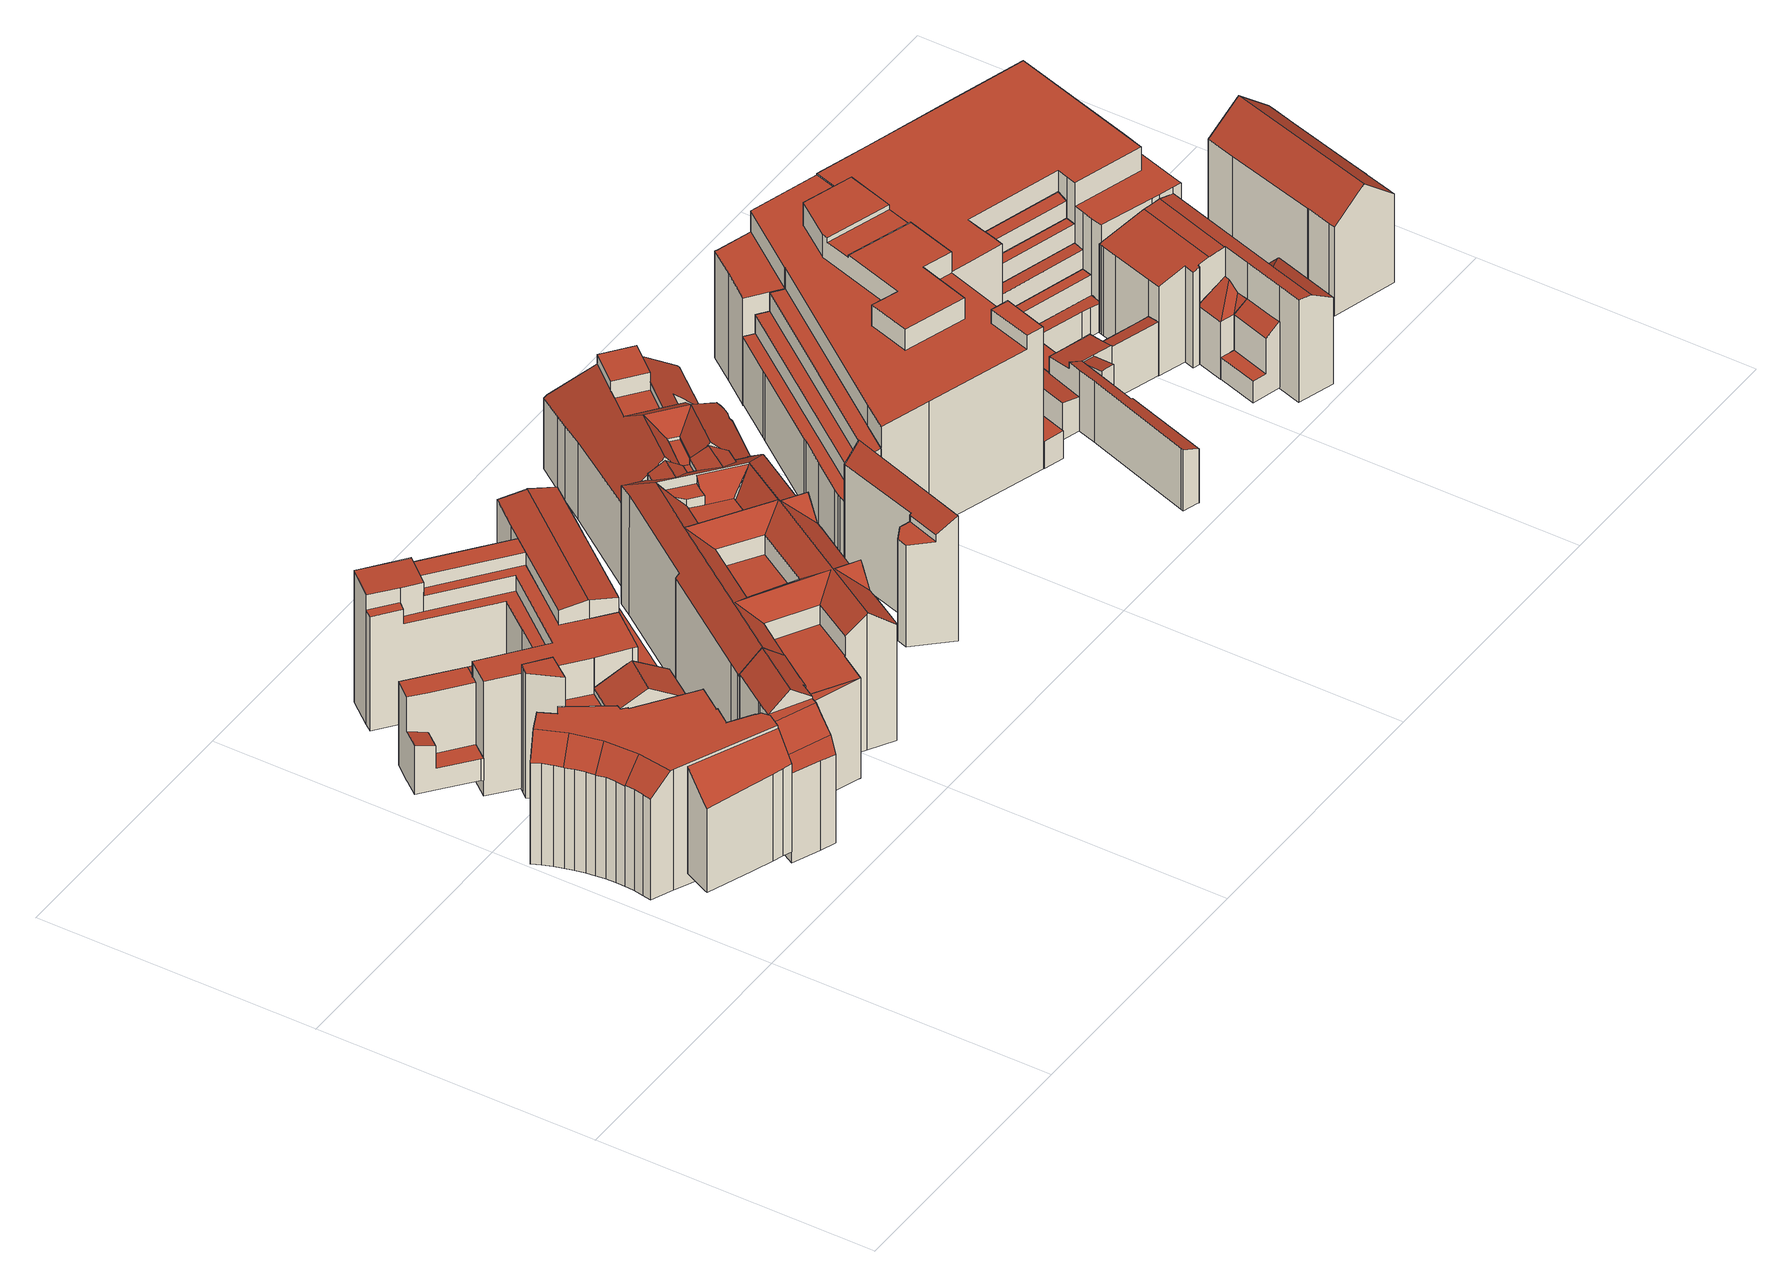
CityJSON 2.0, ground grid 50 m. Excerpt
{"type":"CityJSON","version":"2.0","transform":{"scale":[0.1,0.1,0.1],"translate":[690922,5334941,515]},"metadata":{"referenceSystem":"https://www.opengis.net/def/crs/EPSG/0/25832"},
"CityObjects":{
"building1":{"type":"Building","attributes":{"Gemeindeschluessel":"09162000","HoeheDach":"538.229","HoeheGrund":"517.256","Methode":"1000","NiedrigsteTraufeDesGebaeudes":"533.590","Geometrietyp2DReferenz":"3000","function":"31001_9998","roofType":"2100","measuredHeight":20.97,"storeysAboveGround":3},"geometry":[{"type":"MultiSurface","lod":"2","boundaries":[[[0,1,2,3,4,5,6,7]],[[8,2,1,9]],[[10,5,4,11]],[[12,9,1,0,7,13]],[[7,6,5,10,14,13]],[[15,3,2,8]],[[15,8,9,12,13,14,10,11]],[[11,4,3,15]]],"semantics":{"surfaces":[{"type":"RoofSurface"},{"type":"WallSurface"},{"type":"GroundSurface"}],"values":[0,1,1,1,1,1,2,1]}}]},
"building2":{"type":"Building","attributes":{"Gemeindeschluessel":"09162000","HoeheDach":"538.670","HoeheGrund":"515.232","Methode":"2000","NiedrigsteTraufeDesGebaeudes":"524.284","Geometrietyp2DReferenz":"3000","function":"31001_9998","roofType":"1000","measuredHeight":23.44,"storeysAboveGround":4},"geometry":[{"type":"MultiSurface","lod":"2","boundaries":[[[16,17,18,19,20]],[[21,22,23,24,25]],[[26,25,24,27,28,29]],[[30,31,32,33]],[[34,35,36,37]],[[38,39,40,41]],[[42,43,44,45]],[[46,47,48,49]],[[33,32,50,51]],[[51,50,16,20]],[[49,48,52,53]],[[54,55,31,30]],[[56,57,58,59]],[[60,61,39,38]],[[62,18,17,63,64]],[[21,25,26,65]],[[65,26,29,66]],[[67,68,69,70]],[[71,66,29,28,72]],[[73,74,68,67]],[[23,44,43,75,76,27,24]],[[77,78,57,56]],[[37,36,79,80]],[[81,82,83,84]],[[70,69,78,77]],[[52,48,47,85,86,76,75]],[[63,86,85,40,39,61,64]],[[45,44,23,22]],[[71,72,82,81]],[[54,30,33,51,20,19,18,62,60,38,41,46,49,53,42,45,22,21,65,66,71,81,84,87,88,73,67,70,77,56,59,89]],[[89,59,58,35,34,90]],[[62,64,61,60]],[[87,91,92,88]],[[84,83,91,87]],[[88,92,74,73]],[[46,41,40,85,47]],[[42,53,52,75,43]],[[54,89,90,80,79,55]],[[16,50,32,31,55,79,36,35,58,57,78,69,68,74,92,91,83,82,72,28,27,76,86,63,17]],[[80,90,34,37]]],"semantics":{"surfaces":[{"type":"WallSurface"},{"type":"RoofSurface"},{"type":"GroundSurface"}],"values":[0,0,1,0,0,0,0,0,0,0,0,0,0,0,0,0,0,0,0,0,1,0,0,0,0,1,1,0,0,2,0,0,0,0,0,0,0,0,1,1]}}]},
"building3":{"type":"Building","attributes":{"Gemeindeschluessel":"09162000","HoeheDach":"535.725","HoeheGrund":"519.370","Methode":"2000","NiedrigsteTraufeDesGebaeudes":"523.630","Geometrietyp2DReferenz":"3000","function":"31001_9998","roofType":"1000","measuredHeight":16.36,"storeysAboveGround":5},"geometry":[{"type":"MultiSurface","lod":"2","boundaries":[[[93,94,95,96]],[[97,98,99,100,101,94,93]],[[95,94,101,102,103]],[[99,98,104,105,106,107,108,100]],[[109,110,105,104]],[[111,112,113,114]],[[107,106,105,110,115,116,117,108]],[[97,112,111,118,109,104,98]],[[119,114,113,96,95,103,120]],[[103,102,101,100,108,117,121,122,120]],[[109,118,111,114,119,120,122,121,117,116,115,110]],[[113,112,97,93,96]]],"semantics":{"surfaces":[{"type":"WallSurface"},{"type":"RoofSurface"},{"type":"GroundSurface"}],"values":[0,0,1,1,0,0,0,0,0,0,2,1]}}]},
"building4":{"type":"Building","attributes":{"Gemeindeschluessel":"09162000","HoeheDach":"533.443","HoeheGrund":"515.191","Methode":"2000","NiedrigsteTraufeDesGebaeudes":"529.475","Geometrietyp2DReferenz":"3000","function":"31001_9998","roofType":"3100","measuredHeight":18.25,"storeysAboveGround":6},"geometry":[{"type":"MultiSurface","lod":"2","boundaries":[[[77,70,123,124]],[[125,126,127,128]],[[70,129,130,123]],[[130,129,126,125]],[[77,127,126,129,70]],[[77,124,128,127]],[[123,130,125,128,124]]],"semantics":{"surfaces":[{"type":"GroundSurface"},{"type":"RoofSurface"},{"type":"WallSurface"}],"values":[0,1,2,1,2,2,2]}}]},
"building5":{"type":"Building","attributes":{"Gemeindeschluessel":"09162000","HoeheDach":"536.301","HoeheGrund":"515.191","Methode":"1000","NiedrigsteTraufeDesGebaeudes":"532.669","Geometrietyp2DReferenz":"3000","function":"31001_9998","roofType":"3100","measuredHeight":21.11,"storeysAboveGround":6},"geometry":[{"type":"MultiSurface","lod":"2","boundaries":[[[131,132,133,134]],[[135,136,137,124]],[[138,123,124,137,139]],[[140,133,132,138,139]],[[131,134,135,124,123]],[[134,133,140,136,135]],[[123,138,132,131]],[[136,140,139,137]]],"semantics":{"surfaces":[{"type":"WallSurface"},{"type":"RoofSurface"},{"type":"GroundSurface"}],"values":[0,0,0,1,2,0,0,1]}}]},
"building6":{"type":"Building","attributes":{"Gemeindeschluessel":"09162000","HoeheDach":"541.590","HoeheGrund":"515.140","Methode":"2000","NiedrigsteTraufeDesGebaeudes":"532.426","Geometrietyp2DReferenz":"3000","function":"31001_9998","roofType":"3100","measuredHeight":26.45,"storeysAboveGround":3},"geometry":[{"type":"MultiSurface","lod":"2","boundaries":[[[141,142,143,144]],[[141,145,146,147,148,142]],[[149,150,151,152,153,154]],[[155,156,157,158]],[[149,159,160,161,162,163,145,141,144,164,165,166,150]],[[151,167,152]],[[161,168,169,162]],[[155,158,170,171,143,142,148]],[[168,172,173,174,169]],[[160,172,168,161]],[[150,166,175,176,167,151]],[[157,154,153,176,175,177,170,158]],[[163,162,169,174,178]],[[159,149,154,157,156,179,180]],[[160,159,180,173,172]],[[165,177,175,166]],[[144,143,171,164]],[[155,147,146,181,179,156]],[[173,180,179,181,178,174]],[[167,176,153,152]],[[145,163,178,181,146]],[[165,164,171,170,177]],[[148,147,155]]],"semantics":{"surfaces":[{"type":"WallSurface"},{"type":"GroundSurface"},{"type":"RoofSurface"}],"values":[0,0,0,0,1,2,0,2,2,0,0,2,0,0,0,0,0,2,2,0,0,0,0]}}]},
"building7":{"type":"Building","attributes":{"Gemeindeschluessel":"09162000","HoeheDach":"541.963","HoeheGrund":"516.315","Methode":"2000","NiedrigsteTraufeDesGebaeudes":"524.310","Geometrietyp2DReferenz":"3000","function":"31001_9998","roofType":"1000","measuredHeight":25.65,"storeysAboveGround":6},"geometry":[{"type":"MultiSurface","lod":"2","boundaries":[[[182,183,184,185]],[[186,187,188,189,190,191,192,193]],[[194,195,196,197]],[[198,189,188,199]],[[200,201,202,203,204,205]],[[206,207,208,209,210,211,212,191,190,213]],[[214,215,216,217]],[[218,219,220,221,222,206,213,198,199,223,224,225,226,227,201,200,228,229,230,214,217,231,232,233,234,235,236,237,238,239,240,241,242]],[[243,244,245,246]],[[209,208,247,248]],[[199,188,187,223]],[[221,249,250,222]],[[219,251,252,220]],[[205,204,247,208,207,250,249,252,251,253,243,246,196,195,254,255,256]],[[217,216,257,231]],[[241,258,259,242]],[[260,182,185,261,262]],[[236,262,261,237]],[[240,263,258,241]],[[204,203,264,247]],[[238,237,261,185,184,265]],[[222,250,207,206]],[[240,239,238,265,266,267,263]],[[226,225,193,192,268,269]],[[200,205,256,228]],[[220,252,249,221]],[[244,259,258,263,267,245]],[[270,182,260,271]],[[233,272,273,234]],[[266,265,184,183,274]],[[231,257,275,232]],[[218,253,251,219]],[[276,194,197,270,271,277,273,272,275,257,216,215,105,104,278]],[[211,210,279,280]],[[264,281,282,280,279,248,247]],[[212,211,280,282,269,268]],[[234,273,277,235]],[[191,212,268,192]],[[213,190,189,198]],[[224,186,193,225]],[[223,187,186,224]],[[276,254,195,194]],[[227,283,202,201]],[[264,203,202,283,281]],[[266,274,196,246,245,267]],[[227,226,269,282,281,283]],[[230,105,215,214]],[[229,228,256,255,278,104]],[[218,242,259,244,243,253]],[[236,235,277,271,260,262]],[[278,255,254,276]],[[232,275,272,233]],[[229,104,105,230]],[[197,196,274,183,182,270]],[[210,209,248,279]]],"semantics":{"surfaces":[{"type":"WallSurface"},{"type":"RoofSurface"},{"type":"GroundSurface"}],"values":[0,1,0,0,0,0,0,2,0,0,0,0,0,1,0,0,1,0,0,0,0,0,0,0,0,0,1,0,0,1,0,0,1,0,0,1,0,0,0,0,0,0,0,1,0,0,0,0,0,0,0,0,0,0,1]}}]},
"building8":{"type":"Building","attributes":{"Gemeindeschluessel":"09162000","HoeheDach":"529.738","HoeheGrund":"515.363","Methode":"2000","NiedrigsteTraufeDesGebaeudes":"529.738","Geometrietyp2DReferenz":"3000","function":"31001_9998","roofType":"1000","measuredHeight":14.38},"geometry":[{"type":"MultiSurface","lod":"2","boundaries":[[[284,285,286,287]],[[288,289,290,291]],[[292,293,294,295]],[[296,297,285,284]],[[296,284,287,298,299,300,292,295,288,291]],[[287,286,301,298]],[[298,301,302,299]],[[299,302,303,300]],[[290,289,294,293,303,302,301,286,285,297]],[[291,290,297,296]],[[295,294,289,288]],[[300,303,293,292]]],"semantics":{"surfaces":[{"type":"WallSurface"},{"type":"GroundSurface"},{"type":"RoofSurface"}],"values":[0,0,0,0,1,0,0,0,2,0,0,0]}}]},
"building9":{"type":"Building","attributes":{"Gemeindeschluessel":"09162000","HoeheDach":"542.325","HoeheGrund":"516.315","Methode":"1000","NiedrigsteTraufeDesGebaeudes":"541.537","Geometrietyp2DReferenz":"3000","function":"31001_9998","roofType":"3100","measuredHeight":26.01,"storeysAboveGround":6},"geometry":[{"type":"MultiSurface","lod":"2","boundaries":[[[304,305,306,307,220,219,218,242,308,309]],[[305,310,311,306]],[[306,311,312,307]],[[313,314,312,311,310,315,316]],[[308,317,318,309]],[[309,318,319,304]],[[220,314,313,219]],[[307,312,314,220]],[[219,313,316,320,218]],[[304,319,315,310,305]],[[320,317,308,242,218]],[[320,316,315,319,318,317]]],"semantics":{"surfaces":[{"type":"GroundSurface"},{"type":"WallSurface"},{"type":"RoofSurface"}],"values":[0,1,1,2,1,1,1,1,1,1,1,2]}}]},
"building10":{"type":"Building","attributes":{"Gemeindeschluessel":"09162000","HoeheDach":"517.931","HoeheGrund":"515.278","Methode":"2000","NiedrigsteTraufeDesGebaeudes":"517.931","Geometrietyp2DReferenz":"3000","function":"31001_9998","roofType":"1000","measuredHeight":2.65},"geometry":[{"type":"MultiSurface","lod":"2","boundaries":[[[321,322,323,324]],[[325,326,322,321]],[[327,328,329,330]],[[330,329,331,332]],[[332,331,333,334]],[[328,323,322,326,335,333,331,329]],[[336,335,326,325]],[[334,333,335,336]],[[330,332,334,336,325,321,324,327]],[[324,323,328,327]]],"semantics":{"surfaces":[{"type":"WallSurface"},{"type":"RoofSurface"},{"type":"GroundSurface"}],"values":[0,0,0,0,0,1,0,0,2,0]}}]},
"building11":{"type":"Building","attributes":{"Gemeindeschluessel":"09162000","HoeheDach":"541.580","HoeheGrund":"515.035","Methode":"2000","NiedrigsteTraufeDesGebaeudes":"534.571","Geometrietyp2DReferenz":"3000","function":"31001_9998","roofType":"3100","measuredHeight":26.55,"storeysAboveGround":5},"geometry":[{"type":"MultiSurface","lod":"2","boundaries":[[[337,338,339,340,341]],[[342,343,344,345]],[[346,347,151,348]],[[349,344,343,350]],[[351,352,353,354]],[[355,356,357,358,340,339]],[[359,360,361,362]],[[363,364,365,366]],[[367,368,369,370,371]],[[372,373,374,375]],[[376,151,347,377,378,379,380]],[[381,382,383,384]],[[385,386,357,356]],[[387,388,389,390,391]],[[392,393,394,395,396,397,398]],[[399,394,393,400,401]],[[381,402,380,403,404,382]],[[405,399,406,361,360,407,408,383,382,404]],[[341,340,358]],[[409,410,411,412,413,414]],[[399,405,364,415,394]],[[416,417,418,419]],[[420,421,422,423,424]],[[425,397,426,427,368,428]],[[429,430,431,432]],[[415,395,394]],[[433,434,435,436]],[[337,437,438,439,338]],[[374,440,375]],[[426,396,395,415,441]],[[414,413,442]],[[443,444,373,372,445]],[[446,447,448,449,342,345]],[[450,451,439,438,448,447]],[[452,453,349,350,454]],[[452,454,455]],[[405,404,403,456,457,458,459]],[[372,375,440,460,409,414,442,461,353,352,424,423,462,463,390,389,418,417,464,445]],[[465,457,456,466]],[[443,445,464,467]],[[432,431,468,469]],[[470,458,434,433]],[[411,354,353,461,412]],[[378,466,456,379]],[[397,396,426]],[[384,383,408,471]],[[462,423,422,468,431,430,455,454,350,343,437,337,341,358,357,386,406,399]],[[463,462,367,371]],[[467,464,417,416]],[[369,427,366,370]],[[368,367,428]],[[419,418,389,388]],[[436,435,459,472]],[[392,473,400,393]],[[429,474,453,452,455,430]],[[377,475,466,378]],[[368,427,369]],[[349,453,474,476,477,446,345,344]],[[420,424,352,351]],[[448,438,437,449]],[[463,365,364,405]],[[385,362,361,406,386]],[[449,437,343,342]],[[478,407,360,359]],[[469,468,422,421]],[[410,409,460,479]],[[463,435,434,465,466,475,391,390]],[[366,427,426,441,363]],[[444,479,460,440,374,373]],[[446,477,450,447]],[[471,408,407,478]],[[465,434,458,457]],[[459,435,463,405]],[[379,456,403,380]],[[402,480,376,380]],[[451,355,339,338,439]],[[462,399,401,473,392,398,425,428,367]],[[370,366,365,463,371]],[[400,473,401]],[[472,459,458,470]],[[397,425,398]],[[348,151,376,480]],[[420,351,354,411,410,479,444,443,467,416,419,388,387,346,348,480,402,381,384,471,478,359,362,385,356,355,451,450,477,476,474,429,432,469,421]],[[413,412,461,442]],[[346,387,391,475,377,347]],[[441,415,364,363]],[[433,436,472,470]]],"semantics":{"surfaces":[{"type":"RoofSurface"},{"type":"WallSurface"},{"type":"GroundSurface"}],"values":[0,1,1,0,1,1,1,1,0,0,0,1,1,1,0,1,1,0,1,1,0,1,1,0,1,1,1,0,0,1,0,1,0,1,0,1,0,0,0,1,1,1,1,1,1,1,0,1,1,1,1,1,1,1,1,1,1,1,1,1,0,1,1,1,1,1,0,0,1,1,1,0,0,1,1,1,1,1,0,1,1,1,2,0,1,1,0]}}]},
"building12":{"type":"Building","attributes":{"Gemeindeschluessel":"09162000","HoeheDach":"517.988","HoeheGrund":"517.920","Methode":"2000","NiedrigsteTraufeDesGebaeudes":"517.988","Geometrietyp2DReferenz":"3000","function":"31001_9998","roofType":"1000","measuredHeight":0.068},"geometry":[{"type":"MultiSurface","lod":"2","boundaries":[[[335,481,482,333]],[[483,484,485,326]],[[486,487,488,489]],[[333,482,490,491]],[[492,486,489,483,326,335,333,491]],[[491,490,493,492]],[[487,486,492,493]],[[326,485,481,335]],[[487,493,490,482,481,485,484,488]],[[489,488,484,483]]],"semantics":{"surfaces":[{"type":"WallSurface"},{"type":"GroundSurface"},{"type":"RoofSurface"}],"values":[0,0,0,0,1,0,0,0,2,0]}}]},
"building13":{"type":"Building","attributes":{"Gemeindeschluessel":"09162000","HoeheDach":"542.434","HoeheGrund":"518.030","Methode":"2000","NiedrigsteTraufeDesGebaeudes":"537.830","Geometrietyp2DReferenz":"3000","function":"31001_9998","roofType":"2100","measuredHeight":24.4,"storeysAboveGround":6},"geometry":[{"type":"MultiSurface","lod":"2","boundaries":[[[494,495,496,497]],[[497,496,498,499]],[[500,501,502,503,504,505,506,494,497,499]],[[501,500,507,508,509,510,502]],[[503,511,512,504]],[[513,514,515,506,505,504,512]],[[507,498,496,495,515,514,508]],[[502,510,511,503]],[[506,515,495,494]],[[499,498,507,500]],[[509,513,512,511,510]],[[509,508,514,513]]],"semantics":{"surfaces":[{"type":"WallSurface"},{"type":"GroundSurface"},{"type":"RoofSurface"}],"values":[0,0,1,0,0,0,2,0,0,0,2,0]}}]},
"building14":{"type":"Building","attributes":{"Gemeindeschluessel":"09162000","HoeheDach":"541.490","HoeheGrund":"518.432","Methode":"2000","NiedrigsteTraufeDesGebaeudes":"532.180","Geometrietyp2DReferenz":"3000","function":"31001_9998","roofType":"3100","measuredHeight":23.06,"storeysAboveGround":3},"geometry":[{"type":"MultiSurface","lod":"2","boundaries":[[[516,517,518,519]],[[520,521,522,523]],[[524,525,526,527]],[[528,529,530,531]],[[527,526,532,533]],[[534,535,536,537]],[[520,538,539,540,541,542,532,526,525,543,544,545,546,547,548,521]],[[549,550,551,552]],[[535,522,553,536]],[[554,555,556,557]],[[558,546,545,559]],[[560,561,562,563,564,565]],[[566,567,568,518,517,569,570,571,572]],[[573,517,516,574]],[[534,523,522,535]],[[561,575,576,577,578,562]],[[579,580,565,564,577,576,553]],[[581,556,555,582]],[[568,581,582,518]],[[583,539,538,584]],[[585,586,549,552]],[[587,554,573,574]],[[588,544,543,589]],[[521,590,517,573,579]],[[568,567,591,592,593,594,557]],[[555,554,587,519,518,582]],[[530,595,596,531]],[[536,553,576,537]],[[516,519,587,574]],[[559,545,544,588]],[[597,547,546,558]],[[598,599,600,601]],[[602,603,604,605]],[[606,592,591,607]],[[589,543,525,524]],[[593,592,606,608]],[[609,584,538,520,523,534,537,576,575]],[[581,568,557,556]],[[548,610,611,604,603,600,599,572,612,570,613,521]],[[612,571,570]],[[614,541,540,615]],[[572,571,612]],[[616,611,610,617]],[[597,617,610,548,547]],[[613,590,521]],[[618,619,586,585]],[[601,600,603,602]],[[620,607,591,567,566]],[[596,595,621,622]],[[517,590,613,569]],[[598,601,602,605,616,617,597,558,559,588,589,524,527,533,623,614,615,583,584,609,575,561,560,618,585,552,551,528,531,596,622,608,606,607,620]],[[594,593,608,622,621]],[[562,578,563]],[[605,604,611,616]],[[551,550,529,528]],[[579,573,554,557,594,621,595,530,529,550,549,586,619,580]],[[578,577,564,563]],[[569,613,570]],[[623,542,541,614]],[[566,572,599,598,620]],[[542,623,533,532]],[[521,579,553,522]],[[615,540,539,583]],[[618,560,565,580,619]]],"semantics":{"surfaces":[{"type":"WallSurface"},{"type":"RoofSurface"},{"type":"GroundSurface"}],"values":[0,1,0,0,0,1,1,0,0,0,0,0,1,0,0,0,1,1,0,0,0,0,0,1,1,0,0,0,1,0,0,0,0,0,0,0,0,0,1,0,0,0,0,0,0,0,0,0,0,0,2,0,1,0,0,1,0,0,0,0,0,1,0,0]}}]},
"building15":{"type":"Building","attributes":{"Gemeindeschluessel":"09162000","HoeheDach":"538.360","HoeheGrund":"518.115","Methode":"2000","NiedrigsteTraufeDesGebaeudes":"531.080","Geometrietyp2DReferenz":"3000","function":"31001_9998","roofType":"1000","measuredHeight":20.25,"storeysAboveGround":4},"geometry":[{"type":"MultiSurface","lod":"2","boundaries":[[[624,625,626,627]],[[628,629,630,631,632,633,626,625,634,635,636,637]],[[638,635,634,639]],[[640,641,642,643,628,637]],[[644,645,646,647]],[[648,633,632,649]],[[650,651,630,629,652,653,654,655]],[[649,632,631,656]],[[639,634,625,624]],[[657,658,654,653]],[[642,657,653,652,643]],[[641,647,646,658,657,642]],[[640,637,636,659]],[[641,640,659,638,639,624,627,648,649,656,651,650,644,647]],[[646,645,655,654,658]],[[656,631,630,651]],[[628,643,652,629]],[[650,655,645,644]],[[659,636,635,638]],[[627,626,633,648]]],"semantics":{"surfaces":[{"type":"WallSurface"},{"type":"RoofSurface"},{"type":"GroundSurface"}],"values":[0,1,0,0,0,0,0,0,0,0,1,0,0,2,1,0,0,0,0,0]}}]},
"building16":{"type":"Building","attributes":{"Gemeindeschluessel":"09162000","HoeheDach":"547.060","HoeheGrund":"517.700","Methode":"2000","NiedrigsteTraufeDesGebaeudes":"538.486","Geometrietyp2DReferenz":"3000","function":"31001_9998","roofType":"1000","measuredHeight":29.36,"storeysAboveGround":5},"geometry":[{"type":"MultiSurface","lod":"2","boundaries":[[[660,661,662,663,664,665,666,667,668,669,670,671,672,673,674,675,676,677,678]],[[671,679,680,672]],[[681,682,683,684]],[[685,686,687,688]],[[689,690,691,692]],[[660,693,690,689,694,695,696,661]],[[697,666,665,698]],[[699,669,668,700]],[[701,702,682,681]],[[674,703,704,675]],[[676,705,706,677]],[[707,708,695,694]],[[709,710,711,679,671,670]],[[709,670,669,699]],[[712,664,663,713,708,707,692,691,703,714]],[[677,706,715,678]],[[708,713,716,696,695]],[[661,696,716,662]],[[697,698,687,686,717,683,682,702]],[[710,709,699,700,718,701,681,684,719,685,688,712,714]],[[662,716,713,663]],[[719,717,686,685]],[[692,707,694,689]],[[700,668,667,718]],[[701,718,667,666,697,702]],[[664,712,688,687,698,665]],[[672,680,720,673]],[[684,683,717,719]],[[710,714,703,674,673,720,711]],[[675,704,705,676]],[[705,704,703,691,690,693,715,706]],[[711,720,680,679]],[[678,715,693,660]]],"semantics":{"surfaces":[{"type":"RoofSurface"},{"type":"WallSurface"},{"type":"GroundSurface"}],"values":[0,1,1,1,1,1,1,1,1,1,1,1,1,1,1,1,0,1,0,2,1,1,0,1,1,1,1,1,1,1,0,0,1]}}]},
"building17":{"type":"Building","attributes":{"Gemeindeschluessel":"09162000","HoeheDach":"523.027","HoeheGrund":"517.680","Methode":"1000","NiedrigsteTraufeDesGebaeudes":"523.027","Geometrietyp2DReferenz":"3000","function":"31001_9998","roofType":"1000","measuredHeight":5.35,"storeysAboveGround":1},"geometry":[{"type":"MultiSurface","lod":"2","boundaries":[[[721,722,723,724]],[[714,725,726,727]],[[724,723,728,710]],[[710,728,725,714]],[[727,726,729,730]],[[723,722,731,732,729,726,725,728]],[[721,733,734,732,731,722]],[[710,714,727,730,734,733,721,724]],[[730,729,732,734]]],"semantics":{"surfaces":[{"type":"WallSurface"},{"type":"RoofSurface"},{"type":"GroundSurface"}],"values":[0,0,0,0,0,1,0,2,0]}}]},
"building18":{"type":"Building","attributes":{"Gemeindeschluessel":"09162000","HoeheDach":"529.495","HoeheGrund":"517.630","Methode":"1000","NiedrigsteTraufeDesGebaeudes":"527.543","Geometrietyp2DReferenz":"3000","function":"31001_9998","roofType":"2100","measuredHeight":11.87,"storeysAboveGround":3},"geometry":[{"type":"MultiSurface","lod":"2","boundaries":[[[735,736,737,738]],[[739,740,741,742]],[[743,744,745,746]],[[747,748,749,750]],[[751,752,749,748,753,754,741,740,755,756,757]],[[758,759,760,737,736,761,762,763,764,765,745,744]],[[757,763,762,751]],[[764,763,757,756,766,767,768]],[[769,751,762,761,770]],[[771,772,738,737,760,759]],[[773,765,764,768]],[[742,741,754,774]],[[774,775,747,750,776,769,770,735,738,772,771,777,743,746,773,768,767,766,778,739,742]],[[747,775,774,754,753,748]],[[746,745,765,773]],[[777,771,759,758,744,743]],[[770,761,736,735]],[[755,740,739,778,766,756]],[[776,750,749,752,751,769]]],"semantics":{"surfaces":[{"type":"WallSurface"},{"type":"RoofSurface"},{"type":"GroundSurface"}],"values":[0,0,0,0,1,1,0,0,0,0,0,0,2,0,0,0,0,0,0]}}]},
"building19":{"type":"Building","attributes":{"Gemeindeschluessel":"09162000","HoeheDach":"529.376","HoeheGrund":"517.640","Methode":"1000","NiedrigsteTraufeDesGebaeudes":"528.116","Geometrietyp2DReferenz":"3000","function":"31001_9998","roofType":"2100","measuredHeight":11.74},"geometry":[{"type":"MultiSurface","lod":"2","boundaries":[[[779,780,781,782,783,770]],[[780,779,770,769,750]],[[769,784,785,750]],[[782,781,785,784,783]],[[750,785,781,780]],[[783,784,769,770]]],"semantics":{"surfaces":[{"type":"WallSurface"},{"type":"GroundSurface"},{"type":"RoofSurface"}],"values":[0,1,0,2,0,0]}}]},
"building20":{"type":"Building","attributes":{"Gemeindeschluessel":"09162000","HoeheDach":"524.752","HoeheGrund":"517.650","Methode":"2000","NiedrigsteTraufeDesGebaeudes":"521.385","Geometrietyp2DReferenz":"3000","function":"31001_9998","roofType":"1000","measuredHeight":7.1,"storeysAboveGround":1},"geometry":[{"type":"MultiSurface","lod":"2","boundaries":[[[786,787,788,789,790]],[[791,739,792,766,768,793,794,795,796]],[[791,787,786,739]],[[796,788,787,791]],[[766,797,798,768]],[[792,739,786,790,799,797,766]],[[789,800,799,790]],[[798,797,799,800,801,802]],[[793,802,801,794]],[[768,798,802,793]],[[800,789,788,796,795,794,801]]],"semantics":{"surfaces":[{"type":"RoofSurface"},{"type":"GroundSurface"},{"type":"WallSurface"}],"values":[0,1,2,2,2,2,2,0,2,2,2]}}]},
"building21":{"type":"Building","attributes":{"Gemeindeschluessel":"09162000","HoeheDach":"527.980","HoeheGrund":"517.610","Methode":"1000","NiedrigsteTraufeDesGebaeudes":"527.590","Geometrietyp2DReferenz":"3000","function":"31001_9998","roofType":"1000","measuredHeight":10.37},"geometry":[{"type":"MultiSurface","lod":"2","boundaries":[[[803,804,805,806,807,808]],[[809,810,811,805,804,803]],[[810,809,747,774,812,811]],[[806,805,811,812,774,807]],[[809,803,808,747]],[[747,808,807,774]]],"semantics":{"surfaces":[{"type":"RoofSurface"},{"type":"WallSurface"},{"type":"GroundSurface"}],"values":[0,1,2,1,1,1]}}]},
"building22":{"type":"Building","attributes":{"Gemeindeschluessel":"09162000","HoeheDach":"523.348","HoeheGrund":"517.650","Methode":"1000","NiedrigsteTraufeDesGebaeudes":"523.144","Geometrietyp2DReferenz":"3000","function":"31001_9998","roofType":"1000","measuredHeight":5.7,"storeysAboveGround":1},"geometry":[{"type":"MultiSurface","lod":"2","boundaries":[[[813,814,815,816]],[[817,818,819,820,821,822]],[[823,824,825,826]],[[817,822,827,828]],[[796,829,830,794]],[[831,832,814,813]],[[826,825,829,796]],[[828,827,824,823]],[[830,829,825,824,827,822,821,820,833,834,815,814,832,835]],[[818,817,828,823,826,796,794,836,831,813,816,837,838,819]],[[834,833,820,819,838,837,816,815]],[[794,830,835,836]],[[836,835,832,831]]],"semantics":{"surfaces":[{"type":"WallSurface"},{"type":"RoofSurface"},{"type":"GroundSurface"}],"values":[0,0,0,0,0,0,0,0,1,2,0,0,0]}}]},
"building23":{"type":"Building","attributes":{"Gemeindeschluessel":"09162000","HoeheDach":"530.491","HoeheGrund":"517.730","Methode":"2000","NiedrigsteTraufeDesGebaeudes":"521.850","Geometrietyp2DReferenz":"3000","function":"31001_9998","roofType":"1000","measuredHeight":12.76,"storeysAboveGround":2},"geometry":[{"type":"MultiSurface","lod":"2","boundaries":[[[839,840,841,842,843,844,845,846]],[[847,843,842,848]],[[849,846,845,850]],[[850,845,844,851,852,853,854]],[[855,856,857,858,859,853,852,851,847,848]],[[859,860,854,853]],[[858,857,856,840,839,846,849,860,859]],[[849,850,854,860]],[[851,844,843,847]],[[856,855,848,842,841,840]]],"semantics":{"surfaces":[{"type":"RoofSurface"},{"type":"WallSurface"},{"type":"GroundSurface"}],"values":[0,1,1,1,2,1,1,0,1,1]}}]},
"building24":{"type":"Building","attributes":{"Gemeindeschluessel":"09162000","HoeheDach":"527.158","HoeheGrund":"517.650","Methode":"1000","NiedrigsteTraufeDesGebaeudes":"527.158","Geometrietyp2DReferenz":"3000","function":"31001_9998","roofType":"1000","measuredHeight":9.51},"geometry":[{"type":"MultiSurface","lod":"2","boundaries":[[[837,861,862,863]],[[864,865,866,819]],[[837,863,864,819]],[[819,866,861,837]],[[863,862,865,864]],[[866,865,862,861]]],"semantics":{"surfaces":[{"type":"WallSurface"},{"type":"GroundSurface"},{"type":"RoofSurface"}],"values":[0,0,1,0,0,2]}}]},
"building25":{"type":"Building","attributes":{"Gemeindeschluessel":"09162000","HoeheDach":"531.112","HoeheGrund":"517.650","Methode":"1000","NiedrigsteTraufeDesGebaeudes":"530.883","Geometrietyp2DReferenz":"3000","function":"31001_9998","roofType":"1000","measuredHeight":13.46},"geometry":[{"type":"MultiSurface","lod":"2","boundaries":[[[867,868,869,870]],[[863,870,869,871]],[[871,869,868,872]],[[864,867,870,863]],[[863,871,872,864]],[[872,868,867,864]]],"semantics":{"surfaces":[{"type":"RoofSurface"},{"type":"WallSurface"},{"type":"GroundSurface"}],"values":[0,1,1,1,2,1]}}]},
"building26":{"type":"Building","attributes":{"Gemeindeschluessel":"09162000","HoeheDach":"534.827","HoeheGrund":"517.650","Methode":"1000","NiedrigsteTraufeDesGebaeudes":"534.827","Geometrietyp2DReferenz":"3000","function":"31001_9998","roofType":"1000","measuredHeight":17.18},"geometry":[{"type":"MultiSurface","lod":"2","boundaries":[[[871,873,874,872]],[[871,875,876,873]],[[873,876,877,874]],[[872,878,875,871]],[[874,877,878,872]],[[878,877,876,875]]],"semantics":{"surfaces":[{"type":"GroundSurface"},{"type":"WallSurface"},{"type":"RoofSurface"}],"values":[0,1,1,1,1,2]}}]},
"building27":{"type":"Building","attributes":{"Gemeindeschluessel":"09162000","HoeheDach":"531.663","HoeheGrund":"517.580","Methode":"2000","NiedrigsteTraufeDesGebaeudes":"528.683","Geometrietyp2DReferenz":"3000","function":"31001_9998","roofType":"2100","measuredHeight":14.08,"storeysAboveGround":3},"geometry":[{"type":"MultiSurface","lod":"2","boundaries":[[[879,842,880,881]],[[882,883,884,885]],[[844,880,842,886,845]],[[879,881,887,888,882,885,889,890]],[[888,887,844,845,891,892]],[[881,880,844,887]],[[888,892,883,882]],[[845,886,893,891]],[[891,893,894,895,884,883,892]],[[889,895,894,890]],[[885,884,895,889]],[[879,890,894,893,886,842]]],"semantics":{"surfaces":[{"type":"WallSurface"},{"type":"RoofSurface"},{"type":"GroundSurface"}],"values":[0,0,1,2,0,0,0,1,1,0,0,0]}}]},
"building28":{"type":"Building","attributes":{"Gemeindeschluessel":"09162000","HoeheDach":"538.652","HoeheGrund":"517.650","Methode":"1000","NiedrigsteTraufeDesGebaeudes":"538.144","Geometrietyp2DReferenz":"3000","function":"31001_9998","roofType":"2100","measuredHeight":21,"storeysAboveGround":5},"geometry":[{"type":"MultiSurface","lod":"2","boundaries":[[[873,896,897,898]],[[899,900,901,874]],[[873,898,899,874]],[[874,901,896,873]],[[898,897,900,899]],[[901,900,897,896]]],"semantics":{"surfaces":[{"type":"WallSurface"},{"type":"GroundSurface"},{"type":"RoofSurface"}],"values":[0,0,1,0,0,2]}}]},
"building29":{"type":"Building","attributes":{"Gemeindeschluessel":"09162000","HoeheDach":"537.510","HoeheGrund":"517.539","Methode":"2000","NiedrigsteTraufeDesGebaeudes":"534.386","Geometrietyp2DReferenz":"3000","function":"31001_9998","roofType":"2100","measuredHeight":19.97,"storeysAboveGround":6},"geometry":[{"type":"MultiSurface","lod":"2","boundaries":[[[902,903,904,905]],[[906,907,908,909,910,911]],[[912,913,914,915,902,905,916,917,918,919,920,921,922,923,924,925,926,927,928,929,930,931,932,933,934]],[[932,908,907,933]],[[922,935,936,923]],[[933,907,906,934]],[[937,906,911]],[[938,911,910,939,940,941,904,903,942,943]],[[924,944,945,925]],[[941,940,946,947,948,949]],[[921,950,935,922]],[[914,943,942,915]],[[917,951,952,918]],[[926,953,954,927]],[[930,929,946,940,939]],[[938,955,956,937,911]],[[916,905,904,941,949,957]],[[916,957,951,917]],[[931,930,939,910,909]],[[923,936,944,924]],[[920,958,950,921]],[[938,943,914,913,955]],[[931,909,908,932]],[[958,959,952,951,957,949,948,954,953,945,944,936,935,950]],[[928,947,946,929]],[[912,956,955,913]],[[912,934,906,937,956]],[[925,945,953,926]],[[915,942,903,902]],[[918,952,959,919]],[[928,927,954,948,947]],[[919,959,958,920]]],"semantics":{"surfaces":[{"type":"WallSurface"},{"type":"RoofSurface"},{"type":"GroundSurface"}],"values":[0,1,2,0,0,0,1,1,0,1,0,0,0,0,0,1,0,0,0,0,0,0,0,1,0,0,0,0,0,0,0,0]}}]},
"building30":{"type":"Building","attributes":{"name":"Museum der Marianischen Männerkongregation","Gemeindeschluessel":"09162000","HoeheDach":"542.798","HoeheGrund":"517.650","Methode":"1000","NiedrigsteTraufeDesGebaeudes":"542.798","Geometrietyp2DReferenz":"3000","function":"31001_9998","roofType":"1000","measuredHeight":25.15,"storeysAboveGround":6},"geometry":[{"type":"MultiSurface","lod":"2","boundaries":[[[960,961,899,962,963,964,965,898]],[[966,967,968,969,970,971,972,973,974,975]],[[871,976,977,863]],[[978,979,980,981,982,983]],[[873,898,965,984]],[[816,837,985,986,966,975]],[[987,962,899,874]],[[863,977,985,837]],[[872,988,987,874]],[[871,989,873,984,990,976]],[[978,983,988,872]],[[986,985,977,976,990,984,965,964,963,962,987,988,983,982,981,991,992,970,969,968,967,966]],[[992,991,981,980,993,994,971,970]],[[979,978,872,874,899,961,960,898,873,989,871,863,837,816,975,974,973,972,971,994,993,980]]],"semantics":{"surfaces":[{"type":"WallSurface"},{"type":"RoofSurface"},{"type":"GroundSurface"}],"values":[0,0,0,0,0,0,0,0,0,0,0,1,0,2]}}]},
"building31":{"type":"Building","attributes":{"Gemeindeschluessel":"09162000","HoeheDach":"538.301","HoeheGrund":"517.624","Methode":"2000","NiedrigsteTraufeDesGebaeudes":"538.301","Geometrietyp2DReferenz":"3000","function":"31001_9998","roofType":"1000","measuredHeight":20.68,"storeysAboveGround":5},"geometry":[{"type":"MultiSurface","lod":"2","boundaries":[[[995,996,872,864]],[[997,998,999,1000]],[[1001,997,1000,1002]],[[864,872,978,980,1003,1004,1005,1006,1002,1000,999,1007,819]],[[1008,1001,1002,1006]],[[1009,1010,1003,980]],[[1011,995,864,819]],[[1011,1012,998,997,1001,1008,1013,1014,1010,1009,1015,996,995]],[[1013,1008,1006,1005]],[[1015,1009,980,978]],[[996,1015,978,872]],[[1014,1013,1005,1004]],[[1010,1014,1004,1003]],[[1012,1011,819,1007]],[[998,1012,1007,999]]],"semantics":{"surfaces":[{"type":"WallSurface"},{"type":"GroundSurface"},{"type":"RoofSurface"}],"values":[0,0,0,1,0,0,0,2,0,0,0,0,0,0,0]}}]},
"building32":{"type":"Building","attributes":{"Gemeindeschluessel":"09162000","HoeheDach":"539.400","HoeheGrund":"517.053","Methode":"2000","NiedrigsteTraufeDesGebaeudes":"534.150","Geometrietyp2DReferenz":"3000","function":"31001_3000","roofType":"3100","measuredHeight":22.35,"storeysAboveGround":4},"geometry":[{"type":"MultiSurface","lod":"2","boundaries":[[[1016,1017,1018,1019]],[[1020,1021,1022,1023,1024]],[[1025,1026,1027,1028]],[[1029,1030,1031,1032,1033,1034,1022,1021]],[[1035,1036,1018,1017,1027,1026,1037,1023,1022,1034]],[[1038,1037,1026,1025]],[[1039,1036,1035,1040]],[[1020,1024,1038,1025,1028,1016,1019,1039,1040,1041,1042,1043,1044,1045,1046]],[[1040,1035,1034,1033,1041]],[[1028,1027,1017,1016]],[[1041,1033,1032,1042]],[[1044,1030,1029,1045]],[[1024,1023,1037,1038]],[[1043,1031,1030,1044]],[[1029,1021,1020,1046,1045]],[[1042,1032,1031,1043]],[[1019,1018,1036,1039]]],"semantics":{"surfaces":[{"type":"WallSurface"},{"type":"RoofSurface"},{"type":"GroundSurface"}],"values":[0,0,0,1,1,0,0,2,0,0,0,0,0,0,0,0,0]}}]}
},
"vertices":[
[150,128,190],[186,114,192],[204,108,193],[220,102,194],[243,141,232],[92,208,232],[71,163,190],[69,158,186],[204,108,23],[186,114,23],[92,208,23],[243,141,23],[150,128,23],[69,158,23],[71,163,23],[220,102,23],
[242,141,237],[69,218,237],[69,218,2],[92,208,2],[242,141,2],[20,402,2],[25,386,2],[25,386,198],[25,388,198],[20,402,199],[13,419,200],[58,399,237],[38,450,237],[6,435,199],[254,179,2],[254,179,237],[255,178,237],[255,178,2],[228,240,93],[228,240,237],[207,211,237],[207,211,93],[36,268,2],[36,268,199],[37,285,199],[37,285,2],[33,353,2],[33,353,199],[29,370,199],[29,370,2],[38,302,2],[38,302,199],[37,319,200],[37,319,2],[257,164,237],[257,164,2],[35,336,198],[35,336,2],[247,184,2],[247,184,237],[256,283,2],[256,283,237],[226,241,237],[226,241,2],[33,251,2],[33,251,199],[30,235,2],[64,220,237],[30,235,198],[13,419,2],[6,435,2],[158,356,2],[158,356,237],[157,354,237],[157,354,2],[75,467,2],[75,467,237],[149,364,2],[149,364,237],[35,337,198],[70,344,237],[255,284,2],[255,284,237],[247,185,237],[247,185,93],[89,438,2],[89,438,237],[103,447,237],[103,447,2],[37,286,198],[72,283,237],[107,441,2],[153,372,2],[267,212,2],[267,212,93],[107,441,237],[153,372,237],
[58,650,86],[58,650,130],[36,623,130],[36,623,86],[117,602,86],[117,602,207],[58,650,207],[32,672,207],[32,672,140],[30,669,140],[10,644,140],[130,618,207],[142,633,207],[127,645,207],[83,681,207],[57,702,207],[130,618,44],[142,633,44],[95,574,44],[95,574,86],[92,577,86],[92,577,44],[127,645,44],[83,681,44],[57,702,44],[117,602,44],[36,623,44],[10,644,44],[32,672,44],[30,669,44],
[193,404,2],[288,330,2],[238,369,184],[203,321,184],[255,284,145],[288,330,145],[157,354,149],[193,404,149],
[190,406,2],[190,406,178],[231,463,178],[231,463,2],[331,391,2],[331,391,178],[288,330,177],[193,404,180],[238,369,213],[281,427,213],
[281,198,1],[281,198,230],[283,201,230],[283,201,1],[257,164,1],[257,164,232],[262,171,232],[262,171,230],[344,160,1],[448,123,1],[448,123,196],[348,158,196],[348,158,234],[344,160,238],[264,170,232],[330,135,232],[330,135,236],[296,152,266],[319,115,1],[296,72,1],[269,82,1],[220,102,1],[242,141,1],[323,260,1],[392,223,1],[359,176,1],[360,175,196],[269,82,175],[220,102,176],[358,242,266],[323,260,230],[296,72,174],[302,84,202],[227,113,202],[359,176,235],[360,175,234],[392,223,235],[242,141,222],[325,125,232],[319,115,224],[250,154,232],
[189,783,235],[189,783,264],[147,817,264],[147,817,235],[130,435,93],[162,387,93],[174,378,93],[193,404,93],[190,406,93],[197,416,93],[146,457,93],[124,448,93],[335,668,207],[335,668,237],[219,760,237],[219,760,207],[193,404,13],[174,378,13],[141,536,13],[135,530,13],[135,530,256],[140,535,256],[140,535,237],[141,536,237],[231,463,13],[231,463,237],[231,462,237],[231,462,167],[209,433,167],[209,433,136],[197,416,136],[190,406,13],[193,593,13],[193,593,207],[194,592,207],[194,592,13],[270,550,13],[308,519,13],[344,490,13],[289,421,13],[282,426,13],[162,387,13],[130,435,13],[124,448,13],[149,459,13],[125,518,13],[95,574,13],[130,618,13],[142,633,13],[221,570,13],[224,568,13],[226,566,13],[262,611,13],[306,667,13],[136,803,13],[146,816,13],[181,860,13],[187,854,13],[253,802,13],[263,794,13],[386,697,13],[364,669,237],[364,669,262],[230,775,262],[230,775,237],[180,504,237],[180,504,167],[289,421,237],[282,426,237],[308,519,237],[344,490,237],[270,550,237],[228,535,237],[126,614,237],[95,574,237],[221,570,207],[263,794,262],[386,697,262],[178,770,235],[146,816,235],[136,803,235],[253,802,262],[180,504,256],[181,860,270],[253,803,270],[253,803,262],[146,457,136],[149,459,136],[189,783,207],[178,770,207],[226,566,207],[262,611,207],[219,760,264],[224,568,207],[228,535,207],[306,667,207],[126,614,207],[157,475,167],[157,475,136],[148,462,256],[148,462,136],[125,518,256],
[344,490,4],[344,490,147],[441,612,147],[441,612,4],[359,430,4],[359,430,147],[331,391,147],[331,391,4],[488,612,4],[488,612,147],[433,535,147],[433,535,4],[289,421,4],[289,421,147],[461,637,4],[489,615,4],[489,614,4],[461,637,147],[489,615,147],[489,614,147],
[482,741,13],[519,710,13],[461,637,13],[441,612,13],[405,721,13],[445,771,13],[519,710,265],[461,637,265],[441,612,265],[308,519,273],[344,490,265],[483,741,273],[307,520,273],[405,721,265],[445,771,265],[482,741,273],[270,550,265],
[519,588,3],[519,588,29],[527,582,29],[527,582,3],[510,596,3],[510,596,29],[474,506,3],[474,506,29],[433,535,29],[433,535,3],[488,612,29],[488,612,3],[489,614,29],[489,614,3],[494,609,29],[494,609,3],
[641,574,259],[666,610,259],[655,619,249],[644,627,241],[634,613,241],[690,568,229],[690,568,241],[709,593,241],[709,593,229],[479,171,0],[479,171,196],[448,123,0],[732,573,259],[700,527,259],[779,491,0],[779,491,225],[736,422,226],[736,422,0],[655,619,0],[637,632,0],[637,632,229],[644,627,229],[476,465,0],[476,465,232],[593,628,233],[593,628,0],[589,501,229],[589,501,234],[655,459,234],[655,459,229],[723,495,264],[719,495,260],[676,493,217],[655,459,217],[671,410,264],[601,203,227],[614,224,256],[618,230,263],[579,252,263],[359,176,196],[480,171,196],[524,244,196],[441,292,196],[392,223,196],[323,260,0],[323,260,225],[328,267,225],[328,267,0],[610,653,0],[610,653,229],[511,151,0],[554,125,0],[554,125,227],[513,150,266],[511,151,264],[613,584,247],[608,577,247],[612,560,247],[617,540,247],[639,522,247],[648,536,247],[657,548,247],[606,589,266],[608,577,255],[606,589,255],[392,223,0],[392,223,234],[358,241,266],[538,495,266],[608,651,232],[471,468,226],[343,288,225],[690,346,226],[690,346,0],[716,389,0],[716,389,256],[713,384,263],[696,357,226],[617,540,234],[557,128,0],[557,128,226],[556,129,227],[556,129,0],[788,506,0],[796,521,0],[796,521,220],[793,514,225],[788,506,225],[657,548,263],[639,522,229],[676,493,229],[723,495,263],[765,545,0],[765,545,221],[780,533,221],[780,533,0],[560,302,196],[560,302,234],[621,403,234],[621,403,196],[678,578,241],[689,593,241],[677,602,250],[635,257,227],[617,540,229],[674,408,263],[595,193,0],[614,224,0],[595,193,227],[697,603,229],[689,592,229],[689,593,229],[678,578,229],[689,592,0],[677,602,0],[756,553,241],[748,560,247],[739,529,241],[756,553,220],[441,292,234],[430,337,263],[480,347,234],[552,448,234],[636,260,227],[730,411,226],[723,495,266],[671,410,266],[592,187,227],[573,255,263],[524,244,234],[592,187,0],[781,535,220],[781,535,0],[480,347,196],[343,288,0],[552,448,196],[613,584,255],[748,560,0],[480,171,234],[731,574,0],[697,603,0],[471,468,0],[636,260,0],[359,176,0],
[494,609,30],[489,614,30],[593,709,29],[593,709,30],[510,596,30],[519,710,29],[519,710,30],[547,745,30],[547,745,29],[489,615,30],[489,615,29],[461,637,29],[461,637,30],
[821,387,30],[821,387,242],[826,385,248],[826,385,30],[848,378,274],[848,378,30],[774,154,30],[752,179,30],[721,213,30],[727,232,30],[753,245,30],[772,239,30],[774,238,30],[774,154,274],[752,179,241],[752,179,228],[721,213,228],[727,232,228],[753,245,228],[772,239,228],[772,239,241],[774,238,244],
[788,690,228],[788,690,244],[829,739,244],[829,739,228],[734,571,265],[795,644,265],[756,640,231],[713,589,231],[892,639,34],[892,639,179],[884,633,182],[884,633,34],[739,835,34],[739,835,178],[754,857,176],[754,857,34],[885,628,178],[885,628,34],[713,589,225],[756,640,225],[740,653,225],[697,603,225],[748,560,246],[765,545,220],[780,533,199],[781,535,199],[796,521,176],[894,642,180],[896,647,182],[896,651,185],[895,655,189],[892,659,194],[892,660,195],[610,653,196],[710,793,183],[710,793,34],[610,653,34],[740,653,231],[779,778,244],[779,778,262],[823,830,262],[823,830,244],[895,655,34],[896,651,34],[677,602,34],[689,592,34],[689,592,225],[689,593,225],[689,593,231],[677,602,249],[956,767,174],[953,770,177],[873,791,244],[816,668,212],[831,686,212],[857,717,212],[891,689,173],[738,729,244],[738,729,228],[697,603,34],[697,603,231],[692,596,231],[692,596,225],[735,692,265],[667,610,265],[873,791,262],[829,739,262],[765,545,34],[748,560,34],[637,632,34],[637,632,230],[779,778,228],[896,647,34],[894,642,34],[816,668,244],[916,799,177],[896,815,177],[860,843,177],[790,899,177],[786,902,172],[786,902,34],[892,659,34],[877,671,34],[877,671,195],[880,669,194],[880,669,34],[881,665,34],[881,665,198],[884,665,196],[884,665,34],[896,815,34],[916,799,34],[860,843,34],[731,574,34],[890,662,194],[887,664,195],[857,717,173],[816,668,234],[781,535,34],[780,533,34],[887,664,34],[890,662,34],[655,619,34],[655,619,250],[956,767,34],[789,900,175],[789,900,34],[796,521,34],
[888,476,31],[888,476,161],[920,518,161],[920,518,31],[842,380,161],[1098,721,161],[1082,733,161],[1029,663,161],[1024,656,161],[925,525,161],[846,420,161],[839,410,161],[835,403,161],[826,385,161],[839,410,31],[846,420,31],[826,385,31],[848,378,31],[848,378,198],[842,380,198],[924,410,31],[924,410,234],[890,365,234],[890,365,31],[925,525,31],[1024,656,31],[1137,692,31],[1082,733,31],[1098,721,198],[1117,707,198],[1117,707,234],[1137,692,234],[1029,663,31],[865,373,198],[865,373,234],[835,403,31],
[1136,490,276],[1187,656,276],[1236,722,276],[1327,693,276],[1350,770,276],[1224,808,276],[1136,692,276],[1137,692,276],[924,410,276],[890,365,276],[981,336,276],[1165,277,276],[1189,356,276],[1220,346,276],[1260,472,276],[1206,489,276],[1177,396,276],[1065,432,276],[1088,506,276],[1165,277,304],[1189,356,304],[1085,736,27],[1085,736,235],[1121,783,235],[1121,783,27],[1158,829,27],[1158,829,235],[1162,827,235],[1162,827,27],[1170,600,312],[1170,600,317],[1287,562,317],[1287,562,312],[1136,490,317],[1184,646,312],[1184,646,321],[1187,656,321],[1136,692,235],[1224,808,235],[890,365,27],[924,410,27],[1082,733,27],[1082,733,235],[1260,472,317],[1206,489,317],[1177,396,317],[1065,432,317],[1301,609,312],[1301,609,321],[981,336,27],[1195,267,27],[1195,267,304],[1350,770,27],[1327,693,321],[1260,472,27],[1088,506,317],[1236,722,321],[1156,830,235],[1137,692,27],[1156,830,27],[1220,346,304],
[1233,255,27],[1233,255,80],[1197,266,80],[1197,266,27],[1260,472,80],[1302,459,80],[1302,459,27],[1195,267,80],[1300,454,80],[1300,454,27],[1294,444,80],[1297,455,80],[1294,444,27],[1297,455,27],
[1298,175,26],[1298,175,133],[1301,174,132],[1301,174,26],[1385,321,26],[1385,321,125],[1404,316,125],[1404,316,26],[1224,35,26],[1224,35,145],[1225,39,145],[1225,39,26],[1390,268,26],[1390,268,133],[1357,279,133],[1357,279,26],[1334,286,133],[1339,284,133],[1390,269,133],[1396,290,129],[1354,330,125],[1326,339,125],[1310,293,133],[1252,26,132],[1253,25,131],[1292,146,132],[1319,240,134],[1334,286,134],[1310,293,145],[1302,270,145],[1292,237,145],[1326,339,26],[1310,293,26],[1302,270,26],[1334,286,26],[1319,240,26],[1253,25,26],[1292,146,26],[1292,237,26],[1396,290,26],[1390,269,26],[1339,284,26],[1252,26,26],[1354,330,26],
[1328,238,26],[1343,234,26],[1343,234,143],[1328,238,144],[1319,240,144],[1334,286,131],[1357,279,131],
[1385,321,64],[1410,400,64],[1412,406,64],[1355,425,64],[1327,339,64],[1410,400,26],[1327,339,26],[1271,280,26],[1321,435,26],[1355,425,26],[1412,406,26],[1326,339,92],[1302,270,93],[1327,339,92],[1355,425,92],[1321,435,98],[1271,280,98],
[1479,240,130],[1486,262,126],[1486,263,126],[1467,268,126],[1396,290,126],[1390,268,130],[1479,240,26],[1486,262,26],[1486,263,26],[1467,268,26],
[1300,454,26],[1300,454,82],[1302,459,83],[1302,459,26],[1522,369,26],[1528,389,26],[1528,391,26],[1528,391,83],[1528,389,83],[1522,369,81],[1502,377,26],[1502,377,82],[1488,382,82],[1488,382,26],[1519,371,81],[1519,371,26],[1412,406,82],[1321,435,81],[1297,455,26],[1297,455,82],[1433,420,83],[1357,443,83],[1294,444,81],[1294,444,26],[1357,443,26],[1433,420,26],
[1550,69,155],[1551,69,155],[1557,91,155],[1572,140,154],[1570,141,153],[1548,147,139],[1547,148,138],[1524,76,138],[1570,141,27],[1572,140,27],[1524,76,69],[1547,148,69],[1548,147,27],[1547,148,27],[1521,155,27],[1521,155,69],[1557,91,27],[1551,69,27],[1550,69,27],[1524,76,27],[1498,83,27],[1498,83,69],
[1357,443,122],[1363,461,122],[1363,461,26],[1534,410,26],[1534,410,122],[1528,391,122],
[1534,410,159],[1539,428,161],[1368,479,161],[1363,461,159],[1368,479,26],[1539,428,26],
[1373,498,26],[1545,446,26],[1368,479,198],[1373,498,198],[1545,446,198],[1539,428,198],
[1572,140,26],[1571,141,153],[1571,141,26],[1535,202,26],[1535,202,137],[1537,206,137],[1537,206,26],[1578,161,153],[1548,147,26],[1521,155,26],[1539,205,26],[1587,189,26],[1522,155,138],[1521,155,137],[1583,179,167],[1587,189,167],[1539,205,139],
[1373,498,231],[1379,517,237],[1379,517,26],[1551,465,26],[1551,465,237],[1545,446,231],
[1572,140,25],[1572,140,225],[1587,189,225],[1587,189,25],[1614,133,195],[1661,287,195],[1670,315,195],[1672,321,195],[1657,326,221],[1589,104,221],[1639,125,25],[1603,6,25],[1538,27,25],[1551,69,25],[1539,205,25],[1537,206,25],[1535,202,25],[1523,206,25],[1529,224,25],[1479,240,25],[1486,263,25],[1508,335,25],[1516,362,25],[1517,366,25],[1519,371,25],[1522,370,25],[1617,338,25],[1630,334,25],[1656,326,25],[1672,321,25],[1670,315,25],[1661,287,25],[1614,133,25],[1486,263,198],[1508,335,198],[1638,126,195],[1563,19,221],[1656,326,221],[1631,334,225],[1586,189,225],[1551,69,225],[1538,27,225],[1516,362,198],[1517,366,198],[1630,334,225],[1617,338,223],[1602,343,221],[1557,199,221],[1479,240,198],[1537,206,215],[1535,202,215],[1519,371,198],[1522,370,199],[1603,6,194],[1639,125,195],[1539,205,216],[1529,224,212],[1523,206,211],
[1380,517,26],[1550,466,26],[1551,465,278],[1550,466,278],[1380,517,278],[1379,517,278],[1260,472,278],[1260,473,278],[1271,509,278],[1283,546,278],[1350,770,278],[1350,770,26],[1283,546,26],[1271,509,26],[1260,473,26],[1260,472,26],[1368,479,278],[1363,461,278],[1666,389,26],[1678,426,26],[1746,650,26],[1746,650,278],[1678,426,278],[1666,389,278],[1373,498,278],[1357,443,278],[1302,459,278],[1545,446,278],[1539,428,278],[1368,480,26],[1368,480,278],[1618,689,278],[1447,740,278],[1618,689,26],[1447,740,26],
[1534,410,233],[1539,428,233],[1630,334,233],[1617,338,233],[1617,338,26],[1630,334,26],[1656,326,233],[1656,326,26],[1770,642,26],[1682,355,26],[1675,331,26],[1672,321,26],[1522,370,26],[1672,321,233],[1746,650,233],[1770,642,233],[1528,391,233],[1522,370,233],[1675,331,233],[1682,355,233],[1666,389,233],
[1882,123,20],[1882,123,192],[1881,120,192],[1881,120,20],[1826,370,20],[1826,370,192],[1884,352,244],[1942,335,192],[1942,335,20],[1927,282,20],[1927,282,192],[1891,154,192],[1891,154,20],[1811,317,191],[1766,155,192],[1765,153,192],[1752,107,192],[1748,95,192],[1806,78,244],[1864,61,192],[1868,74,192],[1938,321,192],[1938,321,20],[1868,74,20],[1864,61,20],[1748,95,20],[1752,107,20],[1765,153,20],[1766,155,20],[1811,317,20],[1822,354,20]
]}
